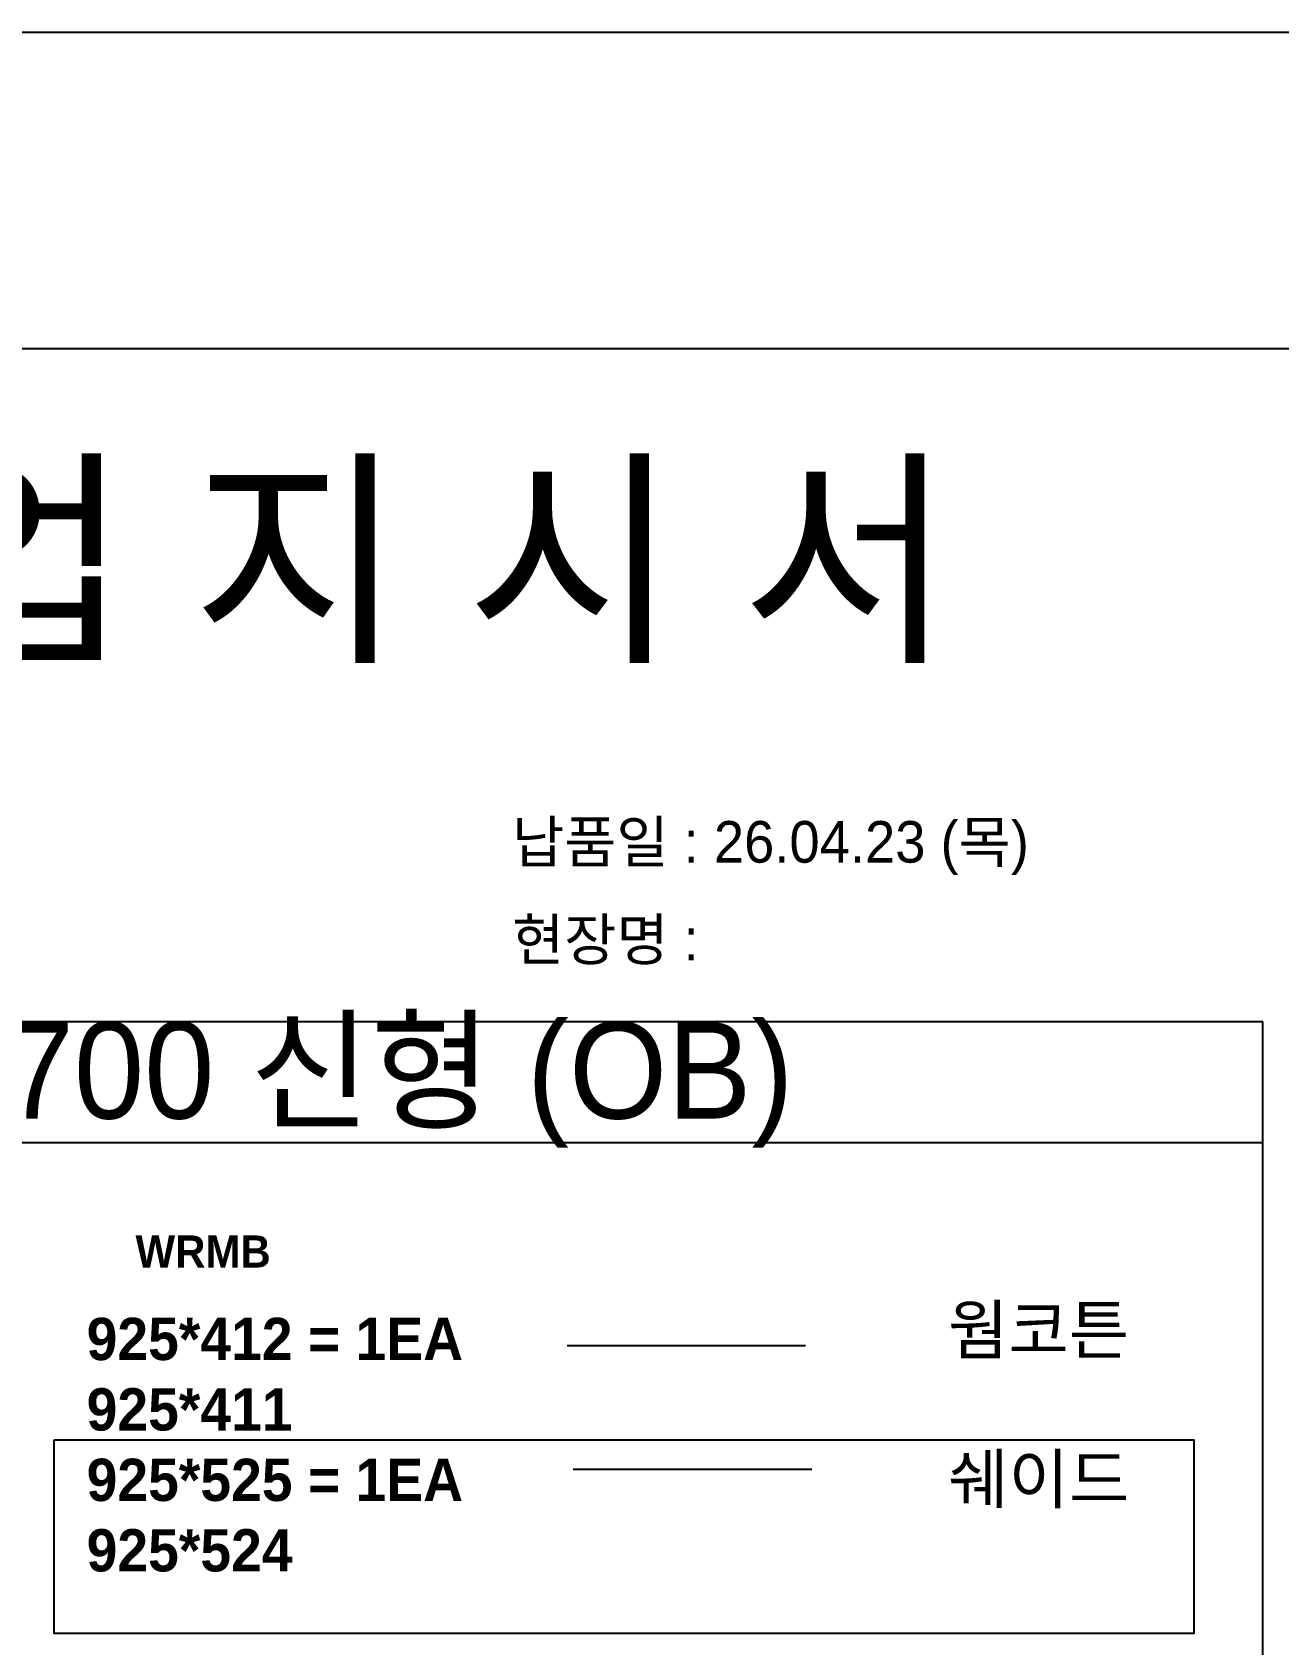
# Model space of a CAD drawing. Header units: millimetres. Extents: x -44117 to 256353, y -2095463 to 65325.
# Drawn here: x 116252 to 117430, y -871963 to -870439 of the extents above; entities that cross this region are included whole.
import ezdxf

# ---------------------------------------------------------------- set-up
doc = ezdxf.new("R2010")
doc.units = ezdxf.units.MM
doc.header["$LTSCALE"] = 10
doc.styles.add('MtX_Gulim', font='')
doc.styles.get('MtX_Gulim').set_extended_font_data('Gulim', bold=True)

msp = doc.modelspace()

# ---------------------------------------------------------------- linework, layer by layer
at = {"color": 1}
for p, q in [((104260.77588, -870439.24252), (196529.92274, -870439.24252)), ((104260.77588, -870439.24252), (196529.92274, -870439.24252)), ((104260.77588, -870439.24252), (196529.92274, -870439.24252)), ((104260.77588, -870439.24252), (196529.92274, -870439.24252)), ((104260.77588, -870439.24252), (196529.92274, -870439.24252)), ((104260.77588, -870439.24252), (196529.92274, -870439.24252)), ((104260.77588, -870439.24252), (196529.92274, -870439.24252)), ((104260.77588, -870439.24252), (196529.92274, -870439.24252)), ((104260.77588, -870439.24252), (196529.92274, -870439.24252)), ((104260.77588, -870439.24252), (196529.92274, -870439.24252)), ((104260.77588, -870439.24252), (196529.92274, -870439.24252)), ((104260.77588, -870439.24252), (196529.92274, -870439.24252)), ((104260.77588, -870439.24252), (196529.92274, -870439.24252)), ((104260.77588, -870439.24252), (196529.92274, -870439.24252)), ((104260.77588, -870439.24252), (196529.92274, -870439.24252)), ((104260.77588, -870439.24252), (196529.92274, -870439.24252)), ((104260.77588, -870439.24252), (196529.92274, -870439.24252)), ((104260.77588, -870439.24252), (196529.92274, -870439.24252)), ((104260.77588, -870439.24252), (196529.92274, -870439.24252)), ((104260.77588, -870439.24252), (196529.92274, -870439.24252)), ((106472.62401, -870439.24252), (198741.77087, -870439.24252)), ((106472.62401, -870439.24252), (198741.77087, -870439.24252)), ((106472.62401, -870439.24252), (198741.77087, -870439.24252)), ((106472.62401, -870439.24252), (198741.77087, -870439.24252)), ((106472.62401, -870439.24252), (198741.77087, -870439.24252)), ((106472.62401, -870439.24252), (198741.77087, -870439.24252)), ((106472.62401, -870439.24252), (198741.77087, -870439.24252)), ((106472.62401, -870439.24252), (198741.77087, -870439.24252)), ((106472.62401, -870439.24252), (198741.77087, -870439.24252)), ((106472.62401, -870439.24252), (198741.77087, -870439.24252)), ((106472.62401, -870439.24252), (198741.77087, -870439.24252)), ((106472.62401, -870439.24252), (198741.77087, -870439.24252)), ((106472.62401, -870439.24252), (198741.77087, -870439.24252)), ((106472.62401, -870439.24252), (198741.77087, -870439.24252)), ((106472.62401, -870439.24252), (198741.77087, -870439.24252)), ((106472.62401, -870439.24252), (198741.77087, -870439.24252)), ((106472.62401, -870439.24252), (198741.77087, -870439.24252)), ((106472.62401, -870439.24252), (198741.77087, -870439.24252)), ((106472.62401, -870439.24252), (198741.77087, -870439.24252)), ((106472.62401, -870439.24252), (198741.77087, -870439.24252))]:
    msp.add_line(p, q, dxfattribs=at)
for p, q in [((117414.83864, -871373.9847), (115651.91503, -871373.9847)), ((117414.83864, -871373.9847), (115651.91503, -871373.9847)), ((117414.83864, -871373.9847), (115651.91503, -871373.9847)), ((117414.83864, -871373.9847), (115651.91503, -871373.9847)), ((117414.83864, -871373.9847), (115651.91503, -871373.9847)), ((117414.83864, -871373.9847), (115651.91503, -871373.9847)), ((117414.83864, -871373.9847), (115651.91503, -871373.9847)), ((117414.83864, -871373.9847), (115651.91503, -871373.9847)), ((117414.83864, -871373.9847), (115651.91503, -871373.9847)), ((117414.83864, -871373.9847), (115651.91503, -871373.9847)), ((117414.83864, -871488.46025), (115651.91503, -871488.46025)), ((117414.83864, -871488.46025), (115651.91503, -871488.46025)), ((117414.83864, -871488.46025), (115651.91503, -871488.46025)), ((117414.83864, -871488.46025), (115651.91503, -871488.46025)), ((117414.83864, -871488.46025), (115651.91503, -871488.46025)), ((117414.83864, -871488.46025), (115651.91503, -871488.46025)), ((117414.83864, -871488.46025), (115651.91503, -871488.46025)), ((117414.83864, -871488.46025), (115651.91503, -871488.46025)), ((117414.83864, -871488.46025), (115651.91503, -871488.46025)), ((117414.83864, -871488.46025), (115651.91503, -871488.46025)), ((116757.4784, -871679.89655), (116982.8047, -871679.89655)), ((116757.4784, -871679.89655), (116982.8047, -871679.89655)), ((116757.4784, -871679.89655), (116982.8047, -871679.89655)), ((116757.4784, -871679.89655), (116982.8047, -871679.89655)), ((116757.4784, -871679.89655), (116982.8047, -871679.89655)), ((116757.4784, -871679.89655), (116982.8047, -871679.89655)), ((116757.4784, -871679.89655), (116982.8047, -871679.89655)), ((116757.4784, -871679.89655), (116982.8047, -871679.89655)), ((116757.4784, -871679.89655), (116982.8047, -871679.89655)), ((116757.4784, -871679.89655), (116982.8047, -871679.89655)), ((116763.28809, -871796.53737), (116988.6144, -871796.53737)), ((116763.28809, -871796.53737), (116988.6144, -871796.53737)), ((116763.28809, -871796.53737), (116988.6144, -871796.53737)), ((116763.28809, -871796.53737), (116988.6144, -871796.53737)), ((116763.28809, -871796.53737), (116988.6144, -871796.53737)), ((116763.28809, -871796.53737), (116988.6144, -871796.53737)), ((116763.28809, -871796.53737), (116988.6144, -871796.53737)), ((116763.28809, -871796.53737), (116988.6144, -871796.53737)), ((116763.28809, -871796.53737), (116988.6144, -871796.53737)), ((116763.28809, -871796.53737), (116988.6144, -871796.53737))]:
    msp.add_line(p, q)
for points in [[(115571.78214, -873458.39033), (117494.97153, -873458.39033), (117494.97153, -870738.45105), (115571.78214, -870738.45105)], [(115571.78214, -873458.39033), (117494.97153, -873458.39033), (117494.97153, -870738.45105), (115571.78214, -870738.45105)], [(115571.78214, -873458.39033), (117494.97153, -873458.39033), (117494.97153, -870738.45105), (115571.78214, -870738.45105)], [(115571.78214, -873458.39033), (117494.97153, -873458.39033), (117494.97153, -870738.45105), (115571.78214, -870738.45105)], [(115571.78214, -873458.39033), (117494.97153, -873458.39033), (117494.97153, -870738.45105), (115571.78214, -870738.45105)], [(115571.78214, -873458.39033), (117494.97153, -873458.39033), (117494.97153, -870738.45105), (115571.78214, -870738.45105)], [(115571.78214, -873458.39033), (117494.97153, -873458.39033), (117494.97153, -870738.45105), (115571.78214, -870738.45105)], [(115571.78214, -873458.39033), (117494.97153, -873458.39033), (117494.97153, -870738.45105), (115571.78214, -870738.45105)], [(115571.78214, -873458.39033), (117494.97153, -873458.39033), (117494.97153, -870738.45105), (115571.78214, -870738.45105)], [(115571.78214, -873458.39033), (117494.97153, -873458.39033), (117494.97153, -870738.45105), (115571.78214, -870738.45105)], [(116272.68084, -871768.8528), (117349.7091, -871768.8528), (117349.7091, -871952.08167), (116272.68084, -871952.08167)], [(116272.68084, -871768.8528), (117349.7091, -871768.8528), (117349.7091, -871952.08167), (116272.68084, -871952.08167)], [(116272.68084, -871768.8528), (117349.7091, -871768.8528), (117349.7091, -871952.08167), (116272.68084, -871952.08167)], [(116272.68084, -871768.8528), (117349.7091, -871768.8528), (117349.7091, -871952.08167), (116272.68084, -871952.08167)], [(116272.68084, -871768.8528), (117349.7091, -871768.8528), (117349.7091, -871952.08167), (116272.68084, -871952.08167)], [(116272.68084, -871768.8528), (117349.7091, -871768.8528), (117349.7091, -871952.08167), (116272.68084, -871952.08167)], [(116272.68084, -871768.8528), (117349.7091, -871768.8528), (117349.7091, -871952.08167), (116272.68084, -871952.08167)], [(116272.68084, -871768.8528), (117349.7091, -871768.8528), (117349.7091, -871952.08167), (116272.68084, -871952.08167)], [(116272.68084, -871768.8528), (117349.7091, -871768.8528), (117349.7091, -871952.08167), (116272.68084, -871952.08167)], [(116272.68084, -871768.8528), (117349.7091, -871768.8528), (117349.7091, -871952.08167), (116272.68084, -871952.08167)]]:
    msp.add_lwpolyline(points, close=True)
msp.add_lwpolyline([(115651.91503, -871373.9847), (115651.91503, -873378.25744), (117414.83864, -873378.25744), (117414.83864, -871373.9847)])
msp.add_lwpolyline([(115651.91503, -871373.9847), (115651.91503, -873378.25744), (117414.83864, -873378.25744), (117414.83864, -871373.9847)])
msp.add_lwpolyline([(115651.91503, -871373.9847), (115651.91503, -873378.25744), (117414.83864, -873378.25744), (117414.83864, -871373.9847)])
msp.add_lwpolyline([(115651.91503, -871373.9847), (115651.91503, -873378.25744), (117414.83864, -873378.25744), (117414.83864, -871373.9847)])
msp.add_lwpolyline([(115651.91503, -871373.9847), (115651.91503, -873378.25744), (117414.83864, -873378.25744), (117414.83864, -871373.9847)])
msp.add_lwpolyline([(115651.91503, -871373.9847), (115651.91503, -873378.25744), (117414.83864, -873378.25744), (117414.83864, -871373.9847)])
msp.add_lwpolyline([(115651.91503, -871373.9847), (115651.91503, -873378.25744), (117414.83864, -873378.25744), (117414.83864, -871373.9847)])
msp.add_lwpolyline([(115651.91503, -871373.9847), (115651.91503, -873378.25744), (117414.83864, -873378.25744), (117414.83864, -871373.9847)])
msp.add_lwpolyline([(115651.91503, -871373.9847), (115651.91503, -873378.25744), (117414.83864, -873378.25744), (117414.83864, -871373.9847)])
msp.add_lwpolyline([(115651.91503, -871373.9847), (115651.91503, -873378.25744), (117414.83864, -873378.25744), (117414.83864, -871373.9847)])

# ---------------------------------------------------------------- texts
at = {"linetype": 'Continuous', "style": 'MtX_Gulim'}
msp.add_text('WRMB', height=30.315933, dxfattribs=at).set_placement((116349.63188, -871606.22189))
msp.add_text('WRMB', height=30.315933, dxfattribs=at).set_placement((116349.63188, -871606.22189))
msp.add_text('WRMB', height=30.315933, dxfattribs=at).set_placement((116349.63188, -871606.22189))
msp.add_text('WRMB', height=30.315933, dxfattribs=at).set_placement((116349.63188, -871606.22189))
msp.add_text('WRMB', height=30.315933, dxfattribs=at).set_placement((116349.63188, -871606.22189))
msp.add_text('WRMB', height=30.315933, dxfattribs=at).set_placement((116349.63188, -871606.22189))
msp.add_text('WRMB', height=30.315933, dxfattribs=at).set_placement((116349.63188, -871606.22189))
msp.add_text('WRMB', height=30.315933, dxfattribs=at).set_placement((116349.63188, -871606.22189))
msp.add_text('WRMB', height=30.315933, dxfattribs=at).set_placement((116349.63188, -871606.22189))
msp.add_text('WRMB', height=30.315933, dxfattribs=at).set_placement((116349.63188, -871606.22189))
at = {"attachment_point": 1}
for s, width, gutter_width, heights, insert, char_height in [('{\\fGulim|b0|i0|c129|p50;작 업 지 시 서}', 3786.0728481, 14.30944, [-178.40505], (115884.07902, -870857.69167), 160.2657825), ('{\\fGulim|b0|i0|c129|p50;작 업 지 시 서}', 3786.0728481, 14.30944, [-178.40505], (115884.07902, -870857.69167), 160.2657825), ('{\\fGulim|b0|i0|c129|p50;작 업 지 시 서}', 3786.0728481, 14.30944, [-178.40505], (115884.07902, -870857.69167), 160.2657825), ('{\\fGulim|b0|i0|c129|p50;작 업 지 시 서}', 3786.0728481, 14.30944, [-178.40505], (115884.07902, -870857.69167), 160.2657825), ('{\\fGulim|b0|i0|c129|p50;작 업 지 시 서}', 3786.0728481, 14.30944, [-178.40505], (115884.07902, -870857.69167), 160.2657825), ('{\\fGulim|b0|i0|c129|p50;작 업 지 시 서}', 3786.0728481, 14.30944, [-178.40505], (115884.07902, -870857.69167), 160.2657825), ('{\\fGulim|b0|i0|c129|p50;작 업 지 시 서}', 3786.0728481, 14.30944, [-178.40505], (115884.07902, -870857.69167), 160.2657825), ('{\\fGulim|b0|i0|c129|p50;작 업 지 시 서}', 3786.0728481, 14.30944, [-178.40505], (115884.07902, -870857.69167), 160.2657825), ('{\\fGulim|b0|i0|c129|p50;작 업 지 시 서}', 3786.0728481, 14.30944, [-178.40505], (115884.07902, -870857.69167), 160.2657825), ('{\\fGulim|b0|i0|c129|p50;작 업 지 시 서}', 3786.0728481, 14.30944, [-178.40505], (115884.07902, -870857.69167), 160.2657825), ('{\\fGulim|b0|i0|c129|p50;납품일 : 26.04.23 (목)}', 3786.0728481, 14.30944, [40.16974], (116705.49096, -871184.43539), 39.2651167), ('{\\fGulim|b0|i0|c129|p50;납품일 : 26.04.23 (목)}', 3786.0728481, 14.30944, [40.16974], (116705.49096, -871184.43539), 39.2651167), ('{\\fGulim|b0|i0|c129|p50;납품일 : 26.04.23 (목)}', 3786.0728481, 14.30944, [40.16974], (116705.49096, -871184.43539), 39.2651167), ('{\\fGulim|b0|i0|c129|p50;납품일 : 26.04.23 (목)}', 3786.0728481, 14.30944, [40.16974], (116705.49096, -871184.43539), 39.2651167), ('{\\fGulim|b0|i0|c129|p50;납품일 : 26.04.23 (목)}', 3786.0728481, 14.30944, [40.16974], (116705.49096, -871184.43539), 39.2651167), ('{\\fGulim|b0|i0|c129|p50;납품일 : 26.04.23 (목)}', 3786.0728481, 14.30944, [40.16974], (116705.49096, -871184.43539), 39.2651167), ('{\\fGulim|b0|i0|c129|p50;납품일 : 26.04.23 (목)}', 3786.0728481, 14.30944, [40.16974], (116705.49096, -871184.43539), 39.2651167), ('{\\fGulim|b0|i0|c129|p50;납품일 : 26.04.23 (목)}', 3786.0728481, 14.30944, [40.16974], (116705.49096, -871184.43539), 39.2651167), ('{\\fGulim|b0|i0|c129|p50;납품일 : 26.04.23 (목)}', 3786.0728481, 14.30944, [40.16974], (116705.49096, -871184.43539), 39.2651167), ('{\\fGulim|b0|i0|c129|p50;납품일 : 26.04.23 (목)}', 3786.0728481, 14.30944, [40.16974], (116705.49096, -871184.43539), 39.2651167), ('{\\fGulim|b0|i0|c129|p50;현장명 : }', 3786.0728481, 14.30944, [-43.81381], (116705.49096, -871276.767), 39.2651167), ('{\\fGulim|b0|i0|c129|p50;현장명 : }', 3786.0728481, 14.30944, [-43.81381], (116705.49096, -871276.767), 39.2651167), ('{\\fGulim|b0|i0|c129|p50;현장명 : }', 3786.0728481, 14.30944, [-43.81381], (116705.49096, -871276.767), 39.2651167), ('{\\fGulim|b0|i0|c129|p50;현장명 : }', 3786.0728481, 14.30944, [-43.81381], (116705.49096, -871276.767), 39.2651167), ('{\\fGulim|b0|i0|c129|p50;현장명 : }', 3786.0728481, 14.30944, [-43.81381], (116705.49096, -871276.767), 39.2651167), ('{\\fGulim|b0|i0|c129|p50;현장명 : }', 3786.0728481, 14.30944, [-43.81381], (116705.49096, -871276.767), 39.2651167), ('{\\fGulim|b0|i0|c129|p50;현장명 : }', 3786.0728481, 14.30944, [-43.81381], (116705.49096, -871276.767), 39.2651167), ('{\\fGulim|b0|i0|c129|p50;현장명 : }', 3786.0728481, 14.30944, [-43.81381], (116705.49096, -871276.767), 39.2651167), ('{\\fGulim|b0|i0|c129|p50;현장명 : }', 3786.0728481, 14.30944, [-43.81381], (116705.49096, -871276.767), 39.2651167), ('{\\fGulim|b0|i0|c129|p50;현장명 : }', 3786.0728481, 14.30944, [-43.81381], (116705.49096, -871276.767), 39.2651167), ('{\\fGulim|b0|i0|c129|p50;EO 700 신형 (OB)}', 2155.3243433, 8.14604, [-114.80382], (116019.46268, -871374.27246), 91.2356303), ('{\\fGulim|b0|i0|c129|p50;EO 700 신형 (OB)}', 2155.3243433, 8.14604, [-114.80382], (116019.46268, -871374.27246), 91.2356303), ('{\\fGulim|b0|i0|c129|p50;EO 700 신형 (OB)}', 2155.3243433, 8.14604, [-114.80382], (116019.46268, -871374.27246), 91.2356303), ('{\\fGulim|b0|i0|c129|p50;EO 700 신형 (OB)}', 2155.3243433, 8.14604, [-114.80382], (116019.46268, -871374.27246), 91.2356303), ('{\\fGulim|b0|i0|c129|p50;EO 700 신형 (OB)}', 2155.3243433, 8.14604, [-114.80382], (116019.46268, -871374.27246), 91.2356303), ('{\\fGulim|b0|i0|c129|p50;EO 700 신형 (OB)}', 2155.3243433, 8.14604, [-114.80382], (116019.46268, -871374.27246), 91.2356303), ('{\\fGulim|b0|i0|c129|p50;EO 700 신형 (OB)}', 2155.3243433, 8.14604, [-114.80382], (116019.46268, -871374.27246), 91.2356303), ('{\\fGulim|b0|i0|c129|p50;EO 700 신형 (OB)}', 2155.3243433, 8.14604, [-114.80382], (116019.46268, -871374.27246), 91.2356303), ('{\\fGulim|b0|i0|c129|p50;EO 700 신형 (OB)}', 2155.3243433, 8.14604, [-114.80382], (116019.46268, -871374.27246), 91.2356303), ('{\\fGulim|b0|i0|c129|p50;EO 700 신형 (OB)}', 2155.3243433, 8.14604, [-114.80382], (116019.46268, -871374.27246), 91.2356303), ('{\\f굴림|b1|i0|c129|p50;웜코튼}', 13746.5878503, 176.7933, [-49.06916], (117117.42834, -871642.41491), 45.4611341), ('{\\f굴림|b1|i0|c129|p50;웜코튼}', 13746.5878503, 176.7933, [-49.06916], (117117.42834, -871642.41491), 45.4611341), ('{\\f굴림|b1|i0|c129|p50;웜코튼}', 13746.5878503, 176.7933, [-49.06916], (117117.42834, -871642.41491), 45.4611341), ('{\\f굴림|b1|i0|c129|p50;웜코튼}', 13746.5878503, 176.7933, [-49.06916], (117117.42834, -871642.41491), 45.4611341), ('{\\f굴림|b1|i0|c129|p50;웜코튼}', 13746.5878503, 176.7933, [-49.06916], (117117.42834, -871642.41491), 45.4611341), ('{\\f굴림|b1|i0|c129|p50;웜코튼}', 13746.5878503, 176.7933, [-49.06916], (117117.42834, -871642.41491), 45.4611341), ('{\\f굴림|b1|i0|c129|p50;웜코튼}', 13746.5878503, 176.7933, [-49.06916], (117117.42834, -871642.41491), 45.4611341), ('{\\f굴림|b1|i0|c129|p50;웜코튼}', 13746.5878503, 176.7933, [-49.06916], (117117.42834, -871642.41491), 45.4611341), ('{\\f굴림|b1|i0|c129|p50;웜코튼}', 13746.5878503, 176.7933, [-49.06916], (117117.42834, -871642.41491), 45.4611341), ('{\\f굴림|b1|i0|c129|p50;웜코튼}', 13746.5878503, 176.7933, [-49.06916], (117117.42834, -871642.41491), 45.4611341), ('{\\f굴림|b1|i0|c129|p50;925*412 = 1EA\\P\\C1;925*411\\P\\C256;925*525 = 1EA\\P\\C1;925*524}', 12072.7918459, 155.2668, [-240.9276], (116303.43466, -871653.70249), 39.9257485), ('{\\f굴림|b1|i0|c129|p50;925*412 = 1EA\\P\\C1;925*411\\P\\C256;925*525 = 1EA\\P\\C1;925*524}', 12072.7918459, 155.2668, [-240.9276], (116303.43466, -871653.70249), 39.9257485), ('{\\f굴림|b1|i0|c129|p50;925*412 = 1EA\\P\\C1;925*411\\P\\C256;925*525 = 1EA\\P\\C1;925*524}', 12072.7918459, 155.2668, [-240.9276], (116303.43466, -871653.70249), 39.9257485), ('{\\f굴림|b1|i0|c129|p50;925*412 = 1EA\\P\\C1;925*411\\P\\C256;925*525 = 1EA\\P\\C1;925*524}', 12072.7918459, 155.2668, [-240.9276], (116303.43466, -871653.70249), 39.9257485), ('{\\f굴림|b1|i0|c129|p50;925*412 = 1EA\\P\\C1;925*411\\P\\C256;925*525 = 1EA\\P\\C1;925*524}', 12072.7918459, 155.2668, [-240.9276], (116303.43466, -871653.70249), 39.9257485), ('{\\f굴림|b1|i0|c129|p50;925*412 = 1EA\\P\\C1;925*411\\P\\C256;925*525 = 1EA\\P\\C1;925*524}', 12072.7918459, 155.2668, [-240.9276], (116303.43466, -871653.70249), 39.9257485), ('{\\f굴림|b1|i0|c129|p50;925*412 = 1EA\\P\\C1;925*411\\P\\C256;925*525 = 1EA\\P\\C1;925*524}', 12072.7918459, 155.2668, [-240.9276], (116303.43466, -871653.70249), 39.9257485), ('{\\f굴림|b1|i0|c129|p50;925*412 = 1EA\\P\\C1;925*411\\P\\C256;925*525 = 1EA\\P\\C1;925*524}', 12072.7918459, 155.2668, [-240.9276], (116303.43466, -871653.70249), 39.9257485), ('{\\f굴림|b1|i0|c129|p50;925*412 = 1EA\\P\\C1;925*411\\P\\C256;925*525 = 1EA\\P\\C1;925*524}', 12072.7918459, 155.2668, [-240.9276], (116303.43466, -871653.70249), 39.9257485), ('{\\f굴림|b1|i0|c129|p50;925*412 = 1EA\\P\\C1;925*411\\P\\C256;925*525 = 1EA\\P\\C1;925*524}', 12072.7918459, 155.2668, [-240.9276], (116303.43466, -871653.70249), 39.9257485), ('{\\f굴림|b1|i0|c129|p50;쉐이드}', 13746.5878503, 176.7933, [-50.51237], (117117.60885, -871783.22019), 45.4611341), ('{\\f굴림|b1|i0|c129|p50;쉐이드}', 13746.5878503, 176.7933, [-50.51237], (117117.60885, -871783.22019), 45.4611341), ('{\\f굴림|b1|i0|c129|p50;쉐이드}', 13746.5878503, 176.7933, [-50.51237], (117117.60885, -871783.22019), 45.4611341), ('{\\f굴림|b1|i0|c129|p50;쉐이드}', 13746.5878503, 176.7933, [-50.51237], (117117.60885, -871783.22019), 45.4611341), ('{\\f굴림|b1|i0|c129|p50;쉐이드}', 13746.5878503, 176.7933, [-50.51237], (117117.60885, -871783.22019), 45.4611341), ('{\\f굴림|b1|i0|c129|p50;쉐이드}', 13746.5878503, 176.7933, [-50.51237], (117117.60885, -871783.22019), 45.4611341), ('{\\f굴림|b1|i0|c129|p50;쉐이드}', 13746.5878503, 176.7933, [-50.51237], (117117.60885, -871783.22019), 45.4611341), ('{\\f굴림|b1|i0|c129|p50;쉐이드}', 13746.5878503, 176.7933, [-50.51237], (117117.60885, -871783.22019), 45.4611341), ('{\\f굴림|b1|i0|c129|p50;쉐이드}', 13746.5878503, 176.7933, [-50.51237], (117117.60885, -871783.22019), 45.4611341), ('{\\f굴림|b1|i0|c129|p50;쉐이드}', 13746.5878503, 176.7933, [-50.51237], (117117.60885, -871783.22019), 45.4611341)]:
    msp.add_mtext_dynamic_manual_height_columns(s, width=width, gutter_width=gutter_width, heights=heights, dxfattribs=dict(at, insert=insert, char_height=char_height))

doc.saveas('drawing.dxf')
